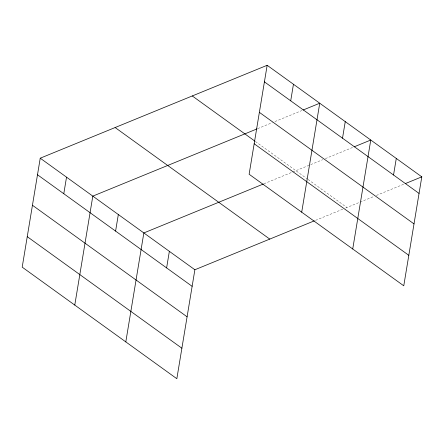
<?xml version="1.0" encoding="UTF-8"?>
<svg xmlns="http://www.w3.org/2000/svg" width="444" height="444" viewBox="0 0 444 444"><rect width="100%" height="100%" fill="white"/><g stroke="black" fill="none" stroke-linecap="round" stroke-linejoin="round"><path stroke-width="0.33" stroke-dasharray="2.22 1.67" d="M257.653 128.638L272.377 122.611M274.936 121.562L301.82 110.556M263.891 183.788L322.766 159.685M325.324 158.636L353.491 147.108M315.551 220.346L343.151 209.046M345.66 208.02L373.798 196.498M376.357 195.449L403.879 184.182M255.394 141.481L307.531 179.093M308.086 179.493L346.914 207.503"/><path stroke-width="0.67" d="M267.16 65.29L249.123 174.248L403.763 285.803L421.8 176.845L267.16 65.29L40.238 158.197L22.2 267.155L176.84 378.71L194.877 269.752L314.296 220.857M63.786 193.728L66.528 177.162M74.775 305.084L92.813 196.126L257.015 128.899M115.59 231.096L118.332 214.53M125.807 341.897L143.845 232.939L263.264 184.044M166.617 267.91L169.358 251.343M290.709 100.821L293.451 84.255M301.704 212.177L319.741 103.219L303.097 110.034M342.513 138.195L345.254 121.628M352.73 248.99L370.768 140.032L354.129 146.847M393.539 175.003L396.287 158.441M405.161 183.661L421.8 176.845M264.419 81.857L419.058 193.412M259.374 112.349L414.008 223.898M192.274 95.954L254.839 141.081M254.173 143.762L408.807 255.311M115.124 127.539L269.763 239.094M40.238 158.197L194.877 269.752M37.496 174.764L192.135 286.319M32.445 205.256L187.085 316.805M27.245 236.669L181.885 348.218"/></g></svg>
